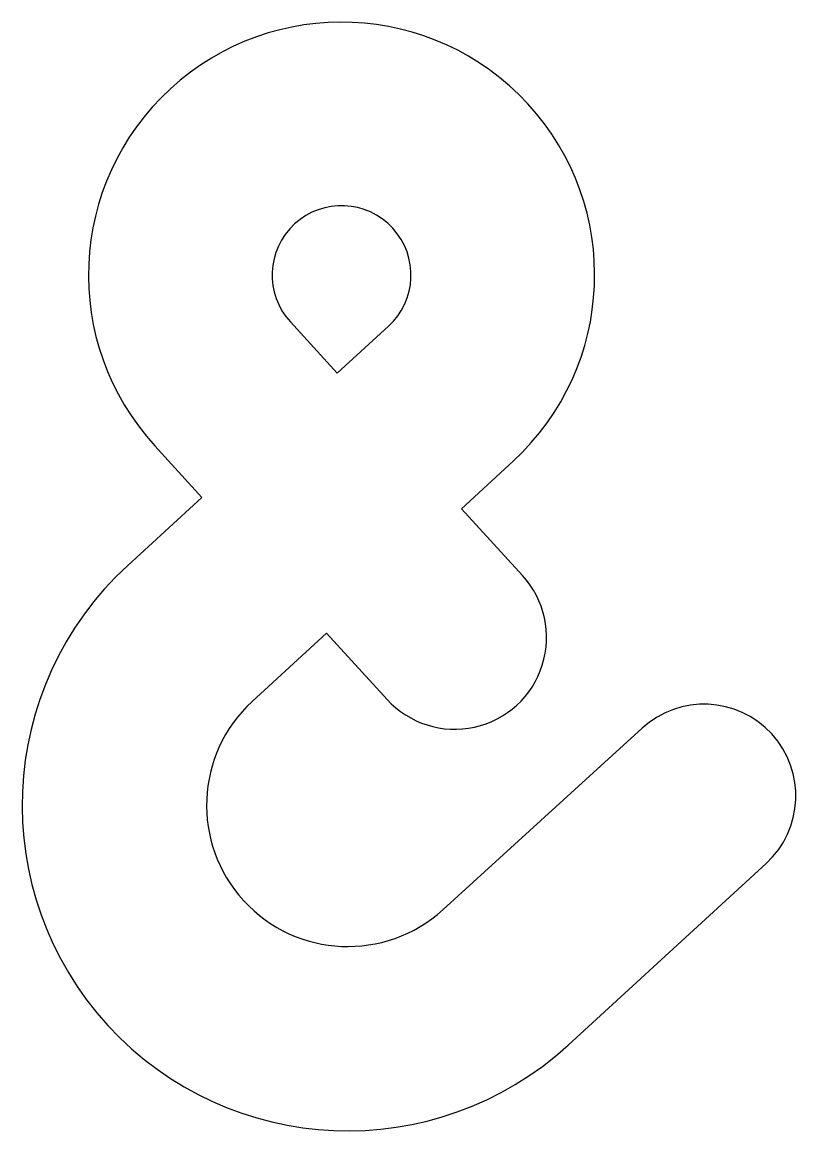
# Model space of a CAD drawing. Extents: x -20.7 to 28.5, y -20.7 to 49.9.
import ezdxf

# ---------------------------------------------------------------- set-up
doc = ezdxf.new("R2010")
doc.units = 0
doc.header["$MEASUREMENT"] = 0
doc.layers.add('VISIBLE', color=7, linetype='CONTINUOUS')

msp = doc.modelspace()

# ---------------------------------------------------------------- linework, layer by layer
at = {"layer": 'VISIBLE'}
for p, q in [((-3.664, 30.812), (-0.673, 27.544)), ((-0.673, 27.544), (2.592, 30.54)), ((-12.295, 22.913), (-9.294, 19.634)), ((7.233, 18.906), (10.528, 21.943)), ((-14.029, 15.289), (-9.294, 19.634)), ((7.233, 18.906), (11.129, 14.65)), ((-6.099, 6.618), (-1.37, 10.977)), ((-1.37, 10.977), (2.498, 6.75)), ((6.066, -6.649), (18.749, 4.922)), ((14.029, -15.289), (26.647, -3.71))]:
    msp.add_line(p, q, dxfattribs=at)
for centre, radius, start, end in [((-0.4, 33.8), 16.125, 312.66549, 222.46595), ((-0.4, 33.8), 4.425, 312.53865, 222.46595), ((0, 0), 20.75, 132.5391, 312.5391), ((6.813, 10.7), 5.85, 222.46595, 42.46595), ((0, 0), 9, 132.66549, 312.37249), ((22.692, 0.6), 5.85, 312.53956, 132.37249)]:
    msp.add_arc(centre, radius, start, end, dxfattribs=at)

doc.saveas('drawing.dxf')
